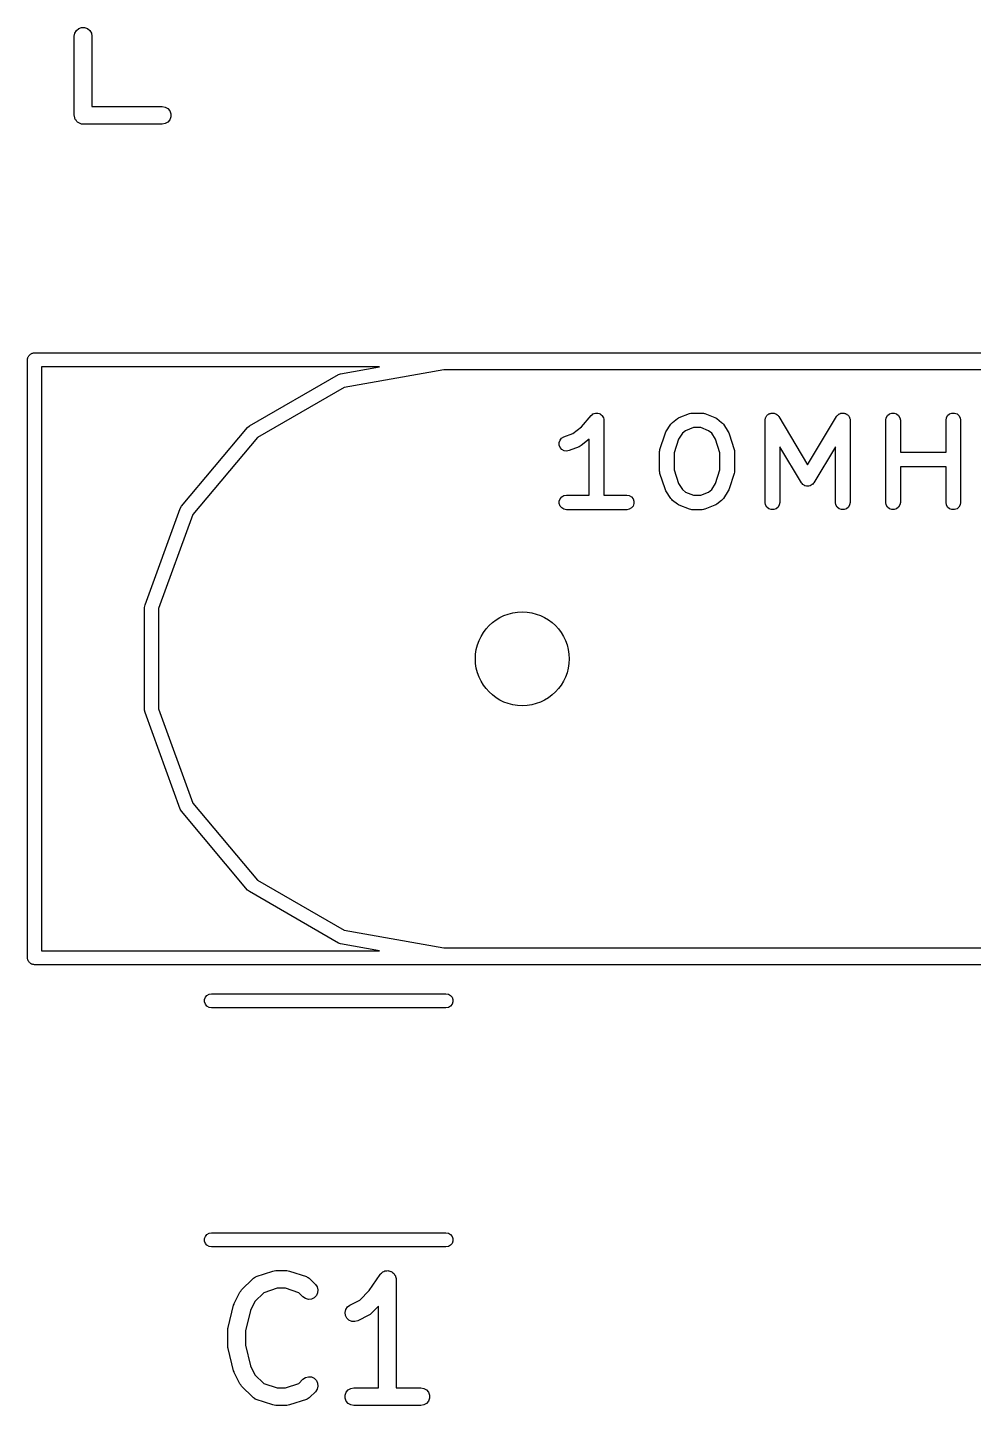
# Model space of a CAD drawing. Extents: x 10 to 287, y -200 to -10.
# Drawn here: x 94.71 to 102.78, y -89.3 to -77.55 of the extents above; entities that cross this region are included whole.
import ezdxf

# ---------------------------------------------------------------- set-up
doc = ezdxf.new("R2010")
doc.units = 0
doc.header["$MEASUREMENT"] = 0
doc.layers.add('BLACK', color=7, linetype='CONTINUOUS')

msp = doc.modelspace()

# ---------------------------------------------------------------- linework, layer by layer
at = {"layer": 'Black'}
for p, q in [((95.1165, -77.5943), (95.1295, -77.5718)), ((95.1295, -77.5718), (95.1495, -77.555)), ((95.1495, -77.555), (95.174, -77.5461)), ((95.174, -77.5461), (95.2, -77.5461)), ((95.2, -77.5461), (95.2245, -77.555)), ((95.2245, -77.555), (95.2445, -77.5718)), ((95.2445, -77.5718), (95.2575, -77.5943)), ((95.112, -77.62), (95.1165, -77.5943)), ((95.112, -78.295), (95.112, -77.62)), ((95.2575, -77.5943), (95.262, -77.62)), ((95.262, -77.62), (95.262, -78.22)), ((95.262, -78.22), (95.862, -78.22)), ((95.862, -78.22), (95.8877, -78.2245)), ((95.8877, -78.2245), (95.9102, -78.2375)), ((95.9102, -78.2375), (95.927, -78.2575)), ((95.927, -78.2575), (95.9359, -78.282)), ((95.9359, -78.282), (95.9359, -78.308)), ((95.1131, -78.3015), (95.112, -78.295)), ((95.1131, -78.308), (95.1131, -78.3015)), ((95.1154, -78.3142), (95.1131, -78.308)), ((95.1165, -78.3207), (95.1154, -78.3142)), ((95.1198, -78.3263), (95.1165, -78.3207)), ((95.122, -78.3325), (95.1198, -78.3263)), ((95.1263, -78.3375), (95.122, -78.3325)), ((95.1295, -78.3432), (95.1263, -78.3375)), ((95.1346, -78.3474), (95.1295, -78.3432)), ((95.1388, -78.3525), (95.1346, -78.3474)), ((95.1445, -78.3557), (95.1388, -78.3525)), ((95.1495, -78.36), (95.1445, -78.3557)), ((95.1557, -78.3622), (95.1495, -78.36)), ((95.1613, -78.3655), (95.1557, -78.3622)), ((95.1678, -78.3666), (95.1613, -78.3655)), ((95.174, -78.3689), (95.1678, -78.3666)), ((95.1805, -78.3689), (95.174, -78.3689)), ((95.187, -78.37), (95.1805, -78.3689)), ((95.862, -78.37), (95.187, -78.37)), ((95.8877, -78.3655), (95.862, -78.37)), ((95.9102, -78.3525), (95.8877, -78.3655)), ((95.927, -78.3325), (95.9102, -78.3525)), ((95.9359, -78.308), (95.927, -78.3325)), ((94.713, -80.381), (94.7139, -80.3758)), ((94.713, -85.481), (94.713, -80.381)), ((94.7139, -80.3706), (94.7157, -80.3657)), ((94.7139, -80.3758), (94.7139, -80.3706)), ((94.7157, -80.3657), (94.7166, -80.3605)), ((94.7166, -80.3605), (94.7192, -80.3559)), ((94.7192, -80.3559), (94.721, -80.351)), ((94.721, -80.351), (94.7244, -80.347)), ((94.7244, -80.347), (94.727, -80.3424)), ((94.727, -80.3424), (94.7311, -80.3391)), ((94.7311, -80.3391), (94.7344, -80.335)), ((94.7344, -80.335), (94.739, -80.3324)), ((94.739, -80.3324), (94.743, -80.329)), ((94.743, -80.329), (94.7479, -80.3272)), ((94.7479, -80.3272), (94.7525, -80.3246)), ((94.7525, -80.3246), (94.7577, -80.3237)), ((94.7577, -80.3237), (94.7626, -80.3219)), ((94.7626, -80.3219), (94.7678, -80.3219)), ((94.7678, -80.3219), (94.773, -80.321)), ((94.773, -80.321), (107.373, -80.321)), ((94.833, -80.441), (94.833, -85.421)), ((97.714, -80.441), (94.833, -80.441)), ((96.605, -80.9448), (97.3644, -80.5063)), ((97.3644, -80.5063), (97.384, -80.4992)), ((97.384, -80.4992), (97.714, -80.441)), ((97.384, -80.4992), (97.384, -80.4992)), ((98.2633, -80.466), (97.4152, -80.6155)), ((104.503, -80.466), (98.2633, -80.466)), ((97.4152, -80.6155), (96.6741, -81.0434)), ((99.4384, -80.9512), (99.52, -80.856)), ((99.52, -80.856), (99.5281, -80.8493)), ((99.5281, -80.8493), (99.5362, -80.8425)), ((99.5362, -80.8425), (99.5365, -80.8424)), ((99.5365, -80.8424), (99.5367, -80.8422)), ((99.5367, -80.8422), (99.5467, -80.8387)), ((99.5467, -80.8387), (99.5566, -80.8351)), ((99.5566, -80.8351), (99.5569, -80.8351)), ((99.5569, -80.8351), (99.5572, -80.835)), ((99.5572, -80.835), (99.5678, -80.8351)), ((99.5678, -80.8351), (99.5783, -80.8351)), ((99.5783, -80.8351), (99.5786, -80.8352)), ((99.5786, -80.8352), (99.5789, -80.8352)), ((99.5789, -80.8352), (99.5888, -80.839)), ((99.5888, -80.839), (99.5987, -80.8425)), ((99.5987, -80.8425), (99.5989, -80.8428)), ((99.5989, -80.8428), (99.5992, -80.8429)), ((99.5992, -80.8429), (99.6072, -80.8497)), ((99.6072, -80.8497), (99.6153, -80.8565)), ((99.6153, -80.8565), (99.6155, -80.8568)), ((99.6155, -80.8568), (99.6157, -80.857)), ((99.6157, -80.857), (99.6209, -80.8662)), ((99.6209, -80.8662), (99.6262, -80.8753)), ((100.273, -80.8717), (100.359, -80.8384)), ((100.359, -80.8384), (100.36, -80.8383)), ((100.36, -80.8379), (100.37, -80.8362)), ((100.36, -80.8383), (100.36, -80.8379)), ((100.37, -80.8362), (100.38, -80.8342)), ((100.38, -80.8342), (100.381, -80.8343)), ((100.381, -80.8343), (100.382, -80.8342)), ((100.382, -80.8342), (100.467, -80.8342)), ((100.467, -80.8342), (100.468, -80.8343)), ((100.468, -80.8343), (100.469, -80.8342)), ((100.469, -80.8342), (100.479, -80.8362)), ((100.479, -80.8362), (100.489, -80.8379)), ((100.489, -80.8379), (100.489, -80.8383)), ((100.489, -80.8383), (100.49, -80.8384)), ((100.49, -80.8384), (100.576, -80.8717)), ((101.011, -80.871), (101.013, -80.8663)), ((101.013, -80.8663), (101.017, -80.8617)), ((101.017, -80.8617), (101.02, -80.8565)), ((101.02, -80.8565), (101.023, -80.8533)), ((101.023, -80.8533), (101.026, -80.8495)), ((101.026, -80.8495), (101.032, -80.8464)), ((101.032, -80.8464), (101.036, -80.8425)), ((101.036, -80.8425), (101.041, -80.8408)), ((101.041, -80.8408), (101.045, -80.8383)), ((101.045, -80.8383), (101.051, -80.8372)), ((101.051, -80.8372), (101.057, -80.8351)), ((101.057, -80.8351), (101.062, -80.8351)), ((101.062, -80.8351), (101.066, -80.8342)), ((101.066, -80.8342), (101.072, -80.8351)), ((101.072, -80.8351), (101.078, -80.8351)), ((101.078, -80.8351), (101.083, -80.8368)), ((101.083, -80.8368), (101.088, -80.8376)), ((101.088, -80.8376), (101.093, -80.8405)), ((101.093, -80.8405), (101.099, -80.8425)), ((101.099, -80.8425), (101.102, -80.8457)), ((101.102, -80.8457), (101.107, -80.8481)), ((101.107, -80.8481), (101.111, -80.8526)), ((101.111, -80.8526), (101.115, -80.8565)), ((101.115, -80.8565), (101.118, -80.8608)), ((101.118, -80.8608), (101.121, -80.8645)), ((101.121, -80.8645), (101.367, -81.2752)), ((101.367, -81.2752), (101.614, -80.8645)), ((101.614, -80.8645), (101.617, -80.8608)), ((101.617, -80.8608), (101.62, -80.8565)), ((101.62, -80.8565), (101.624, -80.8526)), ((101.624, -80.8526), (101.628, -80.8481)), ((101.628, -80.8481), (101.632, -80.8457)), ((101.632, -80.8457), (101.636, -80.8425)), ((101.636, -80.8425), (101.642, -80.8405)), ((101.642, -80.8405), (101.647, -80.8376)), ((101.647, -80.8376), (101.652, -80.8368)), ((101.652, -80.8368), (101.657, -80.8351)), ((101.657, -80.8351), (101.663, -80.8351)), ((101.663, -80.8351), (101.668, -80.8342)), ((101.668, -80.8342), (101.673, -80.8351)), ((101.673, -80.8351), (101.678, -80.8351)), ((101.678, -80.8351), (101.684, -80.8372)), ((101.684, -80.8372), (101.69, -80.8383)), ((101.69, -80.8383), (101.694, -80.8408)), ((101.694, -80.8408), (101.699, -80.8425)), ((101.699, -80.8425), (101.703, -80.8464)), ((101.703, -80.8464), (101.708, -80.8495)), ((101.708, -80.8495), (101.712, -80.8533)), ((101.712, -80.8533), (101.715, -80.8565)), ((101.715, -80.8565), (101.718, -80.8617)), ((101.718, -80.8617), (101.722, -80.8663)), ((101.722, -80.8663), (101.724, -80.871)), ((102.037, -80.8753), (102.048, -80.8565)), ((102.048, -80.8565), (102.065, -80.8425)), ((102.065, -80.8425), (102.085, -80.8351)), ((102.085, -80.8351), (102.107, -80.8351)), ((102.107, -80.8351), (102.127, -80.8425)), ((102.127, -80.8425), (102.144, -80.8565)), ((102.144, -80.8565), (102.155, -80.8753)), ((102.552, -80.8753), (102.562, -80.8565)), ((102.562, -80.8565), (102.579, -80.8425)), ((102.579, -80.8425), (102.599, -80.8351)), ((102.599, -80.8351), (102.621, -80.8351)), ((102.621, -80.8351), (102.642, -80.8425)), ((102.642, -80.8425), (102.658, -80.8565)), ((102.658, -80.8565), (102.669, -80.8753)), ((96.0253, -81.6299), (96.589, -80.9582)), ((96.589, -80.9582), (96.605, -80.9448)), ((96.589, -80.9582), (96.589, -80.9582)), ((99.3648, -81.0084), (99.4384, -80.9512)), ((99.6262, -80.8753), (99.6262, -80.8756)), ((99.6262, -80.8756), (99.6264, -80.8759)), ((99.6264, -80.8759), (99.6281, -80.8863)), ((99.6281, -80.8863), (99.6299, -80.8967)), ((99.6299, -80.8967), (99.6299, -81.5342)), ((100.158, -80.9962), (100.201, -80.9295)), ((100.201, -80.9295), (100.208, -80.9218)), ((100.208, -80.9218), (100.215, -80.914)), ((100.215, -80.914), (100.258, -80.8807)), ((100.258, -80.8807), (100.266, -80.8764)), ((100.266, -80.8764), (100.273, -80.8717)), ((100.327, -80.9849), (100.3, -81.0061)), ((100.393, -80.9592), (100.327, -80.9849)), ((100.456, -80.9592), (100.393, -80.9592)), ((100.522, -80.9849), (100.456, -80.9592)), ((100.549, -81.0061), (100.522, -80.9849)), ((100.576, -80.8717), (100.584, -80.8764)), ((100.584, -80.8764), (100.592, -80.8807)), ((100.592, -80.8807), (100.634, -80.914)), ((100.634, -80.914), (100.641, -80.9218)), ((100.641, -80.9218), (100.649, -80.9295)), ((100.649, -80.9295), (100.691, -80.9962)), ((101.005, -80.8967), (101.006, -80.8918)), ((101.005, -81.5967), (101.005, -80.8967)), ((101.006, -80.8869), (101.008, -80.8812)), ((101.006, -80.8918), (101.006, -80.8869)), ((101.008, -80.8812), (101.009, -80.8753)), ((101.009, -80.8753), (101.011, -80.871)), ((101.724, -80.871), (101.726, -80.8753)), ((101.726, -80.8753), (101.727, -80.8812)), ((101.727, -80.8812), (101.729, -80.8869)), ((101.729, -80.8869), (101.729, -80.8918)), ((101.729, -80.8918), (101.73, -80.8967)), ((101.73, -80.8967), (101.73, -81.5967)), ((102.034, -80.8967), (102.037, -80.8753)), ((102.034, -81.5967), (102.034, -80.8967)), ((102.155, -80.8753), (102.159, -80.8967)), ((102.159, -80.8967), (102.159, -81.1675)), ((102.548, -80.8967), (102.552, -80.8753)), ((102.548, -81.1675), (102.548, -80.8967)), ((102.669, -80.8753), (102.673, -80.8967)), ((102.673, -80.8967), (102.673, -81.5967)), ((96.6741, -81.0434), (96.124, -81.699)), ((99.2485, -81.0872), (99.2555, -81.0666)), ((99.249, -81.1089), (99.2485, -81.0872)), ((99.2555, -81.0666), (99.2691, -81.0497)), ((99.2691, -81.0497), (99.2876, -81.0384)), ((99.2876, -81.0384), (99.3648, -81.0084)), ((99.5049, -81.0578), (99.4344, -81.1127)), ((99.5049, -81.5342), (99.5049, -81.0578)), ((100.108, -81.1442), (100.151, -81.0109)), ((100.151, -81.0109), (100.155, -81.0037)), ((100.155, -81.0037), (100.158, -80.9962)), ((100.267, -81.0569), (100.23, -81.1731)), ((100.3, -81.0061), (100.267, -81.0569)), ((100.582, -81.0569), (100.549, -81.0061)), ((100.619, -81.1731), (100.582, -81.0569)), ((100.691, -80.9962), (100.695, -81.0037)), ((100.695, -81.0037), (100.698, -81.0109)), ((100.698, -81.0109), (100.741, -81.1442)), ((99.2569, -81.1291), (99.249, -81.1089)), ((99.2712, -81.1454), (99.2569, -81.1291)), ((99.2902, -81.1559), (99.2712, -81.1454)), ((99.3117, -81.1592), (99.2902, -81.1559)), ((99.3329, -81.1549), (99.3117, -81.1592)), ((99.4187, -81.1216), (99.3329, -81.1549)), ((99.4264, -81.1169), (99.4187, -81.1216)), ((99.4344, -81.1127), (99.4264, -81.1169)), ((100.105, -81.1633), (100.107, -81.1538)), ((100.105, -81.33), (100.105, -81.1633)), ((100.107, -81.1538), (100.108, -81.1442)), ((100.23, -81.1731), (100.23, -81.3202)), ((100.619, -81.3202), (100.619, -81.1731)), ((100.741, -81.1442), (100.743, -81.1538)), ((100.743, -81.1538), (100.744, -81.1633)), ((100.744, -81.1633), (100.744, -81.33)), ((101.314, -81.4288), (101.13, -81.1223)), ((101.13, -81.1223), (101.13, -81.5967)), ((101.605, -81.1223), (101.421, -81.4288)), ((101.605, -81.5967), (101.605, -81.1223)), ((102.159, -81.1675), (102.548, -81.1675)), ((100.107, -81.3395), (100.105, -81.33)), ((100.108, -81.3491), (100.107, -81.3395)), ((100.23, -81.3202), (100.267, -81.4364)), ((100.582, -81.4364), (100.619, -81.3202)), ((100.743, -81.3395), (100.741, -81.3491)), ((100.744, -81.33), (100.743, -81.3395)), ((102.548, -81.2925), (102.159, -81.2925)), ((102.159, -81.2925), (102.159, -81.5967)), ((102.548, -81.5967), (102.548, -81.2925)), ((100.151, -81.4825), (100.108, -81.3491)), ((100.267, -81.4364), (100.3, -81.4872)), ((100.549, -81.4872), (100.582, -81.4364)), ((100.741, -81.3491), (100.698, -81.4825)), ((101.32, -81.4362), (101.314, -81.4288)), ((101.326, -81.4439), (101.32, -81.4362)), ((101.327, -81.4444), (101.326, -81.4439)), ((101.328, -81.4452), (101.327, -81.4444)), ((101.337, -81.45), (101.328, -81.4452)), ((101.345, -81.455), (101.337, -81.45)), ((101.346, -81.4552), (101.345, -81.455)), ((101.347, -81.4557), (101.346, -81.4552)), ((101.357, -81.4573), (101.347, -81.4557)), ((101.388, -81.4557), (101.378, -81.4573)), ((101.389, -81.4552), (101.388, -81.4557)), ((101.39, -81.455), (101.389, -81.4552)), ((101.398, -81.45), (101.39, -81.455)), ((101.407, -81.4452), (101.398, -81.45)), ((101.408, -81.4439), (101.407, -81.4444)), ((101.407, -81.4444), (101.407, -81.4452)), ((101.415, -81.4362), (101.408, -81.4439)), ((101.421, -81.4288), (101.415, -81.4362)), ((99.2487, -81.5858), (99.2562, -81.5654)), ((99.2562, -81.5654), (99.2701, -81.5488)), ((99.2701, -81.5488), (99.2889, -81.5379)), ((99.2889, -81.5379), (99.3103, -81.5342)), ((99.3103, -81.5342), (99.5049, -81.5342)), ((99.6299, -81.5342), (99.8246, -81.5342)), ((99.8246, -81.5342), (99.8459, -81.5379)), ((99.8459, -81.5379), (99.8647, -81.5488)), ((99.8647, -81.5488), (99.8787, -81.5654)), ((99.8787, -81.5654), (99.8861, -81.5858)), ((100.155, -81.4896), (100.151, -81.4825)), ((100.158, -81.4971), (100.155, -81.4896)), ((100.201, -81.5638), (100.158, -81.4971)), ((100.208, -81.5715), (100.201, -81.5638)), ((100.215, -81.5793), (100.208, -81.5715)), ((100.3, -81.4872), (100.327, -81.5084)), ((100.327, -81.5084), (100.393, -81.5342)), ((100.393, -81.5342), (100.456, -81.5342)), ((100.456, -81.5342), (100.522, -81.5084)), ((100.522, -81.5084), (100.549, -81.4872)), ((100.641, -81.5715), (100.634, -81.5793)), ((100.649, -81.5638), (100.641, -81.5715)), ((100.691, -81.4971), (100.649, -81.5638)), ((100.695, -81.4896), (100.691, -81.4971)), ((100.698, -81.4825), (100.695, -81.4896)), ((101.366, -81.4592), (101.357, -81.4573)), ((101.367, -81.459), (101.366, -81.4592)), ((101.368, -81.4592), (101.367, -81.459)), ((101.378, -81.4573), (101.368, -81.4592)), ((95.715, -82.472), (96.0149, -81.648)), ((96.0149, -81.648), (96.0253, -81.6299)), ((96.0149, -81.648), (96.0149, -81.648)), ((99.2487, -81.6075), (99.2487, -81.5858)), ((99.2562, -81.6279), (99.2487, -81.6075)), ((99.2701, -81.6445), (99.2562, -81.6279)), ((99.2889, -81.6554), (99.2701, -81.6445)), ((99.3103, -81.6592), (99.2889, -81.6554)), ((99.8246, -81.6592), (99.3103, -81.6592)), ((99.8459, -81.6554), (99.8246, -81.6592)), ((99.8647, -81.6445), (99.8459, -81.6554)), ((99.8787, -81.6279), (99.8647, -81.6445)), ((99.8861, -81.6075), (99.8787, -81.6279)), ((99.8861, -81.5858), (99.8861, -81.6075)), ((100.258, -81.6127), (100.215, -81.5793)), ((100.266, -81.6169), (100.258, -81.6127)), ((100.273, -81.6216), (100.266, -81.6169)), ((100.359, -81.6549), (100.273, -81.6216)), ((100.36, -81.6551), (100.359, -81.6549)), ((100.36, -81.6554), (100.36, -81.6551)), ((100.37, -81.6572), (100.36, -81.6554)), ((100.38, -81.6592), (100.37, -81.6572)), ((100.381, -81.659), (100.38, -81.6592)), ((100.382, -81.6592), (100.381, -81.659)), ((100.467, -81.6592), (100.382, -81.6592)), ((100.468, -81.659), (100.467, -81.6592)), ((100.469, -81.6592), (100.468, -81.659)), ((100.479, -81.6572), (100.469, -81.6592)), ((100.489, -81.6554), (100.479, -81.6572)), ((100.49, -81.6549), (100.489, -81.6551)), ((100.489, -81.6551), (100.489, -81.6554)), ((100.576, -81.6216), (100.49, -81.6549)), ((100.584, -81.6169), (100.576, -81.6216)), ((100.592, -81.6127), (100.584, -81.6169)), ((100.634, -81.5793), (100.592, -81.6127)), ((101.009, -81.618), (101.005, -81.5967)), ((101.02, -81.6368), (101.009, -81.618)), ((101.036, -81.6508), (101.02, -81.6368)), ((101.057, -81.6582), (101.036, -81.6508)), ((101.078, -81.6582), (101.057, -81.6582)), ((101.099, -81.6508), (101.078, -81.6582)), ((101.115, -81.6368), (101.099, -81.6508)), ((101.126, -81.618), (101.115, -81.6368)), ((101.13, -81.5967), (101.126, -81.618)), ((101.609, -81.618), (101.605, -81.5967)), ((101.62, -81.6368), (101.609, -81.618)), ((101.636, -81.6508), (101.62, -81.6368)), ((101.657, -81.6582), (101.636, -81.6508)), ((101.678, -81.6582), (101.657, -81.6582)), ((101.699, -81.6508), (101.678, -81.6582)), ((101.715, -81.6368), (101.699, -81.6508)), ((101.726, -81.618), (101.715, -81.6368)), ((101.73, -81.5967), (101.726, -81.618)), ((102.037, -81.618), (102.034, -81.5967)), ((102.048, -81.6368), (102.037, -81.618)), ((102.065, -81.6508), (102.048, -81.6368)), ((102.085, -81.6582), (102.065, -81.6508)), ((102.107, -81.6582), (102.085, -81.6582)), ((102.127, -81.6508), (102.107, -81.6582)), ((102.144, -81.6368), (102.127, -81.6508)), ((102.155, -81.618), (102.144, -81.6368)), ((102.159, -81.5967), (102.155, -81.618)), ((102.552, -81.618), (102.548, -81.5967)), ((102.562, -81.6368), (102.552, -81.618)), ((102.579, -81.6508), (102.562, -81.6368)), ((102.599, -81.6582), (102.579, -81.6508)), ((102.621, -81.6582), (102.599, -81.6582)), ((102.642, -81.6508), (102.621, -81.6582)), ((102.658, -81.6368), (102.642, -81.6508)), ((102.669, -81.618), (102.658, -81.6368)), ((102.673, -81.5967), (102.669, -81.618)), ((96.124, -81.699), (95.8314, -82.5031)), ((95.7114, -82.4925), (95.715, -82.472)), ((95.7114, -83.3695), (95.7114, -82.4925)), ((95.8314, -82.5031), (95.8314, -83.3589)), ((95.715, -83.39), (95.7114, -83.3695)), ((96.0149, -84.214), (95.715, -83.39)), ((95.8314, -83.3589), (96.124, -84.163)), ((96.0253, -84.2321), (96.0149, -84.214)), ((96.0149, -84.214), (96.0149, -84.214)), ((96.589, -84.9038), (96.0253, -84.2321)), ((96.124, -84.163), (96.6741, -84.8186)), ((96.6741, -84.8186), (97.4152, -85.2465)), ((96.605, -84.9172), (96.589, -84.9038)), ((96.589, -84.9038), (96.589, -84.9038)), ((97.3644, -85.3557), (96.605, -84.9172)), ((97.4152, -85.2465), (98.2633, -85.396)), ((94.833, -85.421), (97.714, -85.421)), ((97.384, -85.3628), (97.3644, -85.3557)), ((97.714, -85.421), (97.384, -85.3628)), ((97.384, -85.3628), (97.384, -85.3628)), ((98.2633, -85.396), (104.503, -85.396)), ((94.7139, -85.4862), (94.713, -85.481)), ((94.7139, -85.4914), (94.7139, -85.4862)), ((94.7157, -85.4963), (94.7139, -85.4914)), ((94.7166, -85.5015), (94.7157, -85.4963)), ((94.7192, -85.5061), (94.7166, -85.5015)), ((94.721, -85.511), (94.7192, -85.5061)), ((94.7244, -85.515), (94.721, -85.511)), ((94.727, -85.5196), (94.7244, -85.515)), ((94.7311, -85.5229), (94.727, -85.5196)), ((94.7344, -85.527), (94.7311, -85.5229)), ((94.739, -85.5296), (94.7344, -85.527)), ((94.743, -85.533), (94.739, -85.5296)), ((94.7479, -85.5348), (94.743, -85.533)), ((94.7525, -85.5374), (94.7479, -85.5348)), ((94.7577, -85.5383), (94.7525, -85.5374)), ((94.7626, -85.5401), (94.7577, -85.5383)), ((94.7678, -85.5401), (94.7626, -85.5401)), ((94.773, -85.541), (94.7678, -85.5401)), ((107.373, -85.541), (94.773, -85.541)), ((96.23, -85.818), (96.2434, -85.802)), ((96.2434, -85.802), (96.2615, -85.7916)), ((96.2615, -85.7916), (96.282, -85.788)), ((96.282, -85.788), (98.282, -85.788)), ((98.282, -85.788), (98.3025, -85.7916)), ((98.3025, -85.7916), (98.3206, -85.802)), ((98.3206, -85.802), (98.334, -85.818)), ((96.2229, -85.8376), (96.23, -85.818)), ((96.2229, -85.8584), (96.2229, -85.8376)), ((96.23, -85.878), (96.2229, -85.8584)), ((96.2434, -85.894), (96.23, -85.878)), ((96.2615, -85.9044), (96.2434, -85.894)), ((96.282, -85.908), (96.2615, -85.9044)), ((98.282, -85.908), (96.282, -85.908)), ((98.3025, -85.9044), (98.282, -85.908)), ((98.3206, -85.894), (98.3025, -85.9044)), ((98.334, -85.878), (98.3206, -85.894)), ((98.334, -85.818), (98.3411, -85.8376)), ((98.3411, -85.8584), (98.334, -85.878)), ((98.3411, -85.8376), (98.3411, -85.8584)), ((96.2229, -87.8776), (96.23, -87.858)), ((96.2229, -87.8984), (96.2229, -87.8776)), ((96.23, -87.918), (96.2229, -87.8984)), ((96.23, -87.858), (96.2434, -87.842)), ((96.2434, -87.934), (96.23, -87.918)), ((96.2434, -87.842), (96.2615, -87.8316)), ((96.2615, -87.8316), (96.282, -87.828)), ((96.282, -87.828), (98.282, -87.828)), ((98.282, -87.828), (98.3025, -87.8316)), ((98.3025, -87.8316), (98.3206, -87.842)), ((98.3206, -87.842), (98.334, -87.858)), ((98.334, -87.918), (98.3206, -87.934)), ((98.334, -87.858), (98.3411, -87.8776)), ((98.3411, -87.8984), (98.334, -87.918)), ((98.3411, -87.8776), (98.3411, -87.8984)), ((96.2615, -87.9444), (96.2434, -87.934)), ((96.282, -87.948), (96.2615, -87.9444)), ((98.282, -87.948), (96.282, -87.948)), ((98.3025, -87.9444), (98.282, -87.948)), ((98.3206, -87.934), (98.3025, -87.9444)), ((96.663, -88.2018), (96.8059, -88.1542)), ((96.8059, -88.1542), (96.8178, -88.1525)), ((96.8178, -88.1525), (96.8296, -88.1504)), ((96.8296, -88.1504), (96.9249, -88.1504)), ((96.9249, -88.1504), (96.9367, -88.1525)), ((96.9367, -88.1525), (96.9486, -88.1542)), ((96.9486, -88.1542), (97.0914, -88.2018)), ((97.7529, -88.1574), (97.7609, -88.1534)), ((97.7609, -88.1534), (97.7651, -88.1529)), ((97.7651, -88.1529), (97.769, -88.1515)), ((97.769, -88.1515), (97.7779, -88.1515)), ((97.7779, -88.1515), (97.7868, -88.1505)), ((97.7868, -88.1505), (97.7909, -88.1515)), ((97.7909, -88.1515), (97.795, -88.1515)), ((97.795, -88.1515), (97.8034, -88.1546)), ((97.8034, -88.1546), (97.8121, -88.1567)), ((97.8121, -88.1567), (97.8156, -88.159)), ((96.5385, -88.3152), (96.6337, -88.22)), ((96.6337, -88.22), (96.6373, -88.2175)), ((96.6373, -88.2175), (96.6401, -88.2143)), ((96.6401, -88.2143), (96.6479, -88.2101)), ((96.6479, -88.2101), (96.6551, -88.205)), ((96.6551, -88.205), (96.6592, -88.2039)), ((96.6592, -88.2039), (96.663, -88.2018)), ((97.0914, -88.2018), (97.0952, -88.2039)), ((97.0952, -88.2039), (97.0994, -88.205)), ((97.0994, -88.205), (97.1066, -88.2101)), ((97.1066, -88.2101), (97.1143, -88.2143)), ((97.1143, -88.2143), (97.1172, -88.2175)), ((97.1172, -88.2175), (97.1207, -88.22)), ((97.1207, -88.22), (97.1684, -88.2676)), ((97.1684, -88.2676), (97.1833, -88.2889)), ((97.6285, -88.3205), (97.7196, -88.1838)), ((97.7196, -88.1838), (97.7225, -88.1808)), ((97.7225, -88.1808), (97.7245, -88.1772)), ((97.7245, -88.1772), (97.7314, -88.1714)), ((97.7314, -88.1714), (97.7376, -88.1649)), ((97.7376, -88.1649), (97.7413, -88.1631)), ((97.7413, -88.1631), (97.7445, -88.1604)), ((97.7445, -88.1604), (97.7529, -88.1574)), ((97.8156, -88.159), (97.8195, -88.1604)), ((97.8195, -88.1604), (97.8264, -88.1662)), ((97.8264, -88.1662), (97.8338, -88.1711)), ((97.8338, -88.1711), (97.8363, -88.1745)), ((97.8363, -88.1745), (97.8395, -88.1772)), ((97.8395, -88.1772), (97.8439, -88.1849)), ((97.8439, -88.1849), (97.8492, -88.1921)), ((97.8492, -88.1921), (97.8504, -88.1961)), ((97.8504, -88.1961), (97.8525, -88.1997)), ((97.8525, -88.1997), (97.854, -88.2085)), ((97.854, -88.2085), (97.8565, -88.2171)), ((97.8565, -88.2171), (97.8563, -88.2213)), ((97.8563, -88.2213), (97.857, -88.2254)), ((97.857, -88.2254), (97.857, -89.1504)), ((96.4768, -88.4299), (96.5244, -88.3347)), ((96.5244, -88.3347), (96.5316, -88.325)), ((96.5316, -88.325), (96.5385, -88.3152)), ((96.7273, -88.3386), (96.6532, -88.4127)), ((96.8418, -88.3004), (96.7273, -88.3386)), ((96.9127, -88.3004), (96.8418, -88.3004)), ((97.0272, -88.3386), (96.9127, -88.3004)), ((97.0623, -88.3737), (97.0272, -88.3386)), ((97.0836, -88.3886), (97.0623, -88.3737)), ((97.1088, -88.3953), (97.0836, -88.3886)), ((97.1584, -88.3821), (97.1347, -88.3931)), ((97.1768, -88.3636), (97.1584, -88.3821)), ((97.1878, -88.34), (97.1768, -88.3636)), ((97.1833, -88.2889), (97.19, -88.3141)), ((97.19, -88.3141), (97.1878, -88.34)), ((97.5471, -88.4018), (97.6285, -88.3205)), ((96.4235, -88.6358), (96.4711, -88.4453)), ((96.4711, -88.4453), (96.4745, -88.4378)), ((96.4745, -88.4378), (96.4768, -88.4299)), ((96.6147, -88.4897), (96.5713, -88.6632)), ((96.6532, -88.4127), (96.6147, -88.4897)), ((97.1347, -88.3931), (97.1088, -88.3953)), ((97.4214, -88.5066), (97.4275, -88.4813)), ((97.4244, -88.5325), (97.4214, -88.5066)), ((97.4275, -88.4813), (97.4418, -88.4595)), ((97.4418, -88.4595), (97.4627, -88.444)), ((97.4627, -88.444), (97.5471, -88.4018)), ((97.707, -88.4541), (97.6446, -88.5165)), ((97.707, -89.1504), (97.707, -88.4541)), ((97.436, -88.5558), (97.4244, -88.5325)), ((97.455, -88.5737), (97.436, -88.5558)), ((97.4789, -88.584), (97.455, -88.5737)), ((97.5049, -88.5856), (97.4789, -88.584)), ((97.5298, -88.5782), (97.5049, -88.5856)), ((97.6251, -88.5306), (97.5298, -88.5782)), ((97.6347, -88.5234), (97.6251, -88.5306)), ((97.6446, -88.5165), (97.6347, -88.5234)), ((96.4213, -88.654), (96.4229, -88.6449)), ((96.4213, -88.7968), (96.4213, -88.654)), ((96.4229, -88.6449), (96.4235, -88.6358)), ((96.5713, -88.6632), (96.5713, -88.7876)), ((96.4229, -88.8058), (96.4213, -88.7968)), ((96.4235, -88.815), (96.4229, -88.8058)), ((96.4711, -89.0055), (96.4235, -88.815)), ((96.5713, -88.7876), (96.6147, -88.9611)), ((96.6147, -88.9611), (96.6532, -89.0381)), ((96.4745, -89.013), (96.4711, -89.0055)), ((96.4768, -89.0208), (96.4745, -89.013)), ((96.5244, -89.1161), (96.4768, -89.0208)), ((96.6532, -89.0381), (96.7273, -89.1122)), ((97.0272, -89.1122), (97.0623, -89.0771)), ((97.0623, -89.0771), (97.0836, -89.0622)), ((97.0836, -89.0622), (97.1088, -89.0554)), ((97.1088, -89.0554), (97.1347, -89.0577)), ((97.1347, -89.0577), (97.1584, -89.0687)), ((97.1584, -89.0687), (97.1768, -89.0871)), ((97.1768, -89.0871), (97.1878, -89.1107)), ((96.5316, -89.1257), (96.5244, -89.1161)), ((96.5385, -89.1356), (96.5316, -89.1257)), ((96.6337, -89.2308), (96.5385, -89.1356)), ((96.7273, -89.1122), (96.8418, -89.1504)), ((96.8418, -89.1504), (96.9127, -89.1504)), ((96.9127, -89.1504), (97.0272, -89.1122)), ((97.1684, -89.1832), (97.1207, -89.2308)), ((97.1833, -89.1618), (97.1684, -89.1832)), ((97.19, -89.1367), (97.1833, -89.1618)), ((97.1878, -89.1107), (97.19, -89.1367)), ((97.4224, -89.2124), (97.4313, -89.1879)), ((97.4224, -89.2384), (97.4224, -89.2124)), ((97.4313, -89.1879), (97.4481, -89.1679)), ((97.4481, -89.1679), (97.4706, -89.1549)), ((97.4706, -89.1549), (97.4963, -89.1504)), ((97.4963, -89.1504), (97.707, -89.1504)), ((97.857, -89.1504), (98.0677, -89.1504)), ((98.0677, -89.1504), (98.0934, -89.1549)), ((98.0934, -89.1549), (98.1159, -89.1679)), ((98.1159, -89.1679), (98.1327, -89.1879)), ((98.1327, -89.1879), (98.1416, -89.2124)), ((98.1416, -89.2124), (98.1416, -89.2384)), ((96.6373, -89.2333), (96.6337, -89.2308)), ((96.6401, -89.2365), (96.6373, -89.2333)), ((96.6479, -89.2407), (96.6401, -89.2365)), ((96.6551, -89.2457), (96.6479, -89.2407)), ((96.6592, -89.2469), (96.6551, -89.2457)), ((96.663, -89.2489), (96.6592, -89.2469)), ((96.8059, -89.2965), (96.663, -89.2489)), ((96.8178, -89.2983), (96.8059, -89.2965)), ((96.8296, -89.3004), (96.8178, -89.2983)), ((96.9249, -89.3004), (96.8296, -89.3004)), ((96.9367, -89.2983), (96.9249, -89.3004)), ((96.9486, -89.2965), (96.9367, -89.2983)), ((97.0914, -89.2489), (96.9486, -89.2965)), ((97.0952, -89.2469), (97.0914, -89.2489)), ((97.0994, -89.2457), (97.0952, -89.2469)), ((97.1066, -89.2407), (97.0994, -89.2457)), ((97.1143, -89.2365), (97.1066, -89.2407)), ((97.1172, -89.2333), (97.1143, -89.2365)), ((97.1207, -89.2308), (97.1172, -89.2333)), ((97.4313, -89.2629), (97.4224, -89.2384)), ((97.4481, -89.2828), (97.4313, -89.2629)), ((97.4706, -89.2959), (97.4481, -89.2828)), ((97.4963, -89.3004), (97.4706, -89.2959)), ((98.0677, -89.3004), (97.4963, -89.3004)), ((98.0934, -89.2959), (98.0677, -89.3004)), ((98.1159, -89.2828), (98.0934, -89.2959)), ((98.1327, -89.2629), (98.1159, -89.2828)), ((98.1416, -89.2384), (98.1327, -89.2629))]:
    msp.add_line(p, q, dxfattribs=at)
msp.add_circle((98.933, -82.931), 0.4, dxfattribs=at)

doc.saveas('drawing.dxf')
